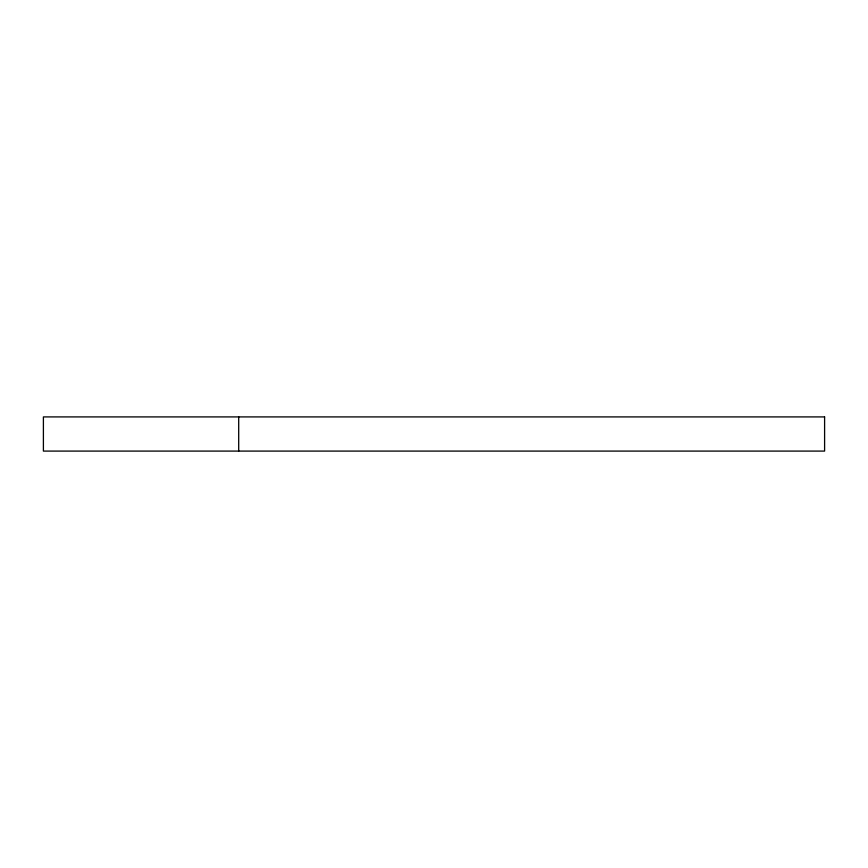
<?xml version="1.0" encoding="UTF-8"?>
<svg xmlns="http://www.w3.org/2000/svg" width="868" height="868" viewBox="0 0 868 868"><rect width="100%" height="100%" fill="white"/><g stroke="black" fill="none" stroke-linecap="round" stroke-linejoin="round"><path stroke-width="1.3" d="M238.7 416.911L238.7 451.089M824.6 416.911L43.4 416.911L43.4 451.089L824.6 451.089L824.6 416.911"/></g></svg>
